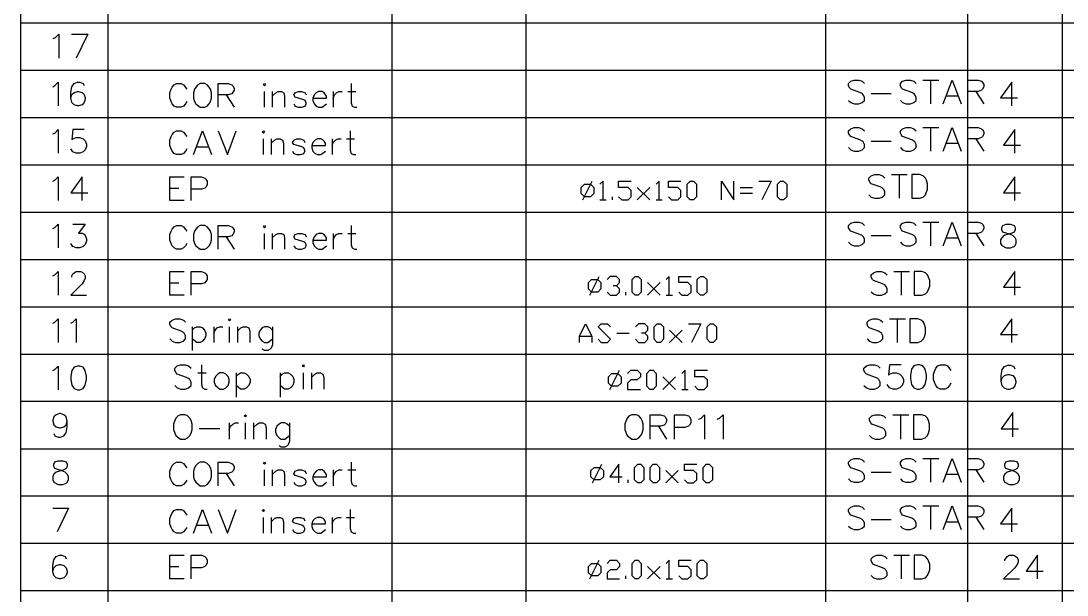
# Model space of a CAD drawing. Header units: inches. Extents: x 0 to 325, y 148 to 354.
# Drawn here: x 250.6 to 294.35, y 173.34 to 197.36 of the extents above; entities that cross this region are included whole.
import ezdxf

# ---------------------------------------------------------------- set-up
doc = ezdxf.new("R2010")
doc.units = ezdxf.units.IN
doc.header["$MEASUREMENT"] = 0

# ---------------------------------------------------------------- blocks, each defined once
blk = doc.blocks.new('AHH1270-500010_3')
at = {"color": 4, "transparency": 33554687}
for points in [[(250.597, 163.621), (250.597, 219.037)], [(254.247, 163.621), (254.247, 219.037)], [(266.123, 163.621), (266.123, 219.037)], [(271.727, 163.621), (271.727, 219.037)], [(284.262, 163.621), (284.262, 219.037)], [(290.2, 163.621), (290.2, 219.037)], [(294.161, 163.621), (294.161, 219.037)], [(302.726, 197.267), (250.606, 197.267)], [(302.726, 195.289), (250.606, 195.289)], [(302.726, 193.306), (250.606, 193.306)], [(302.726, 191.329), (250.606, 191.329)], [(302.726, 189.351), (250.606, 189.351)], [(302.736, 187.368), (250.606, 187.368)], [(302.736, 185.39), (250.616, 185.39)], [(302.736, 183.413), (250.616, 183.413)], [(302.736, 181.435), (250.616, 181.435)], [(302.736, 179.452), (250.616, 179.452)], [(302.736, 177.475), (250.616, 177.475)], [(302.736, 175.497), (250.616, 175.497)], [(302.736, 173.514), (250.616, 173.514)]]:
    blk.add_lwpolyline(points, dxfattribs=at)
at = {"transparency": 33554687}
for points in [[(251.94, 196.627), (252.038, 196.666), (252.186, 196.814), (252.186, 195.801)], [(252.717, 196.814), (253.391, 196.814), (252.904, 195.801)], [(251.925, 194.61), (252.018, 194.654), (252.161, 194.797), (252.161, 193.808)], [(252.678, 194.138), (252.732, 194.28), (252.825, 194.374), (252.958, 194.413), (253.007, 194.413), (253.155, 194.374), (253.248, 194.28), (253.288, 194.138), (253.288, 194.084), (253.248, 193.951), (253.155, 193.857), (253.007, 193.808), (252.958, 193.808), (252.825, 193.857), (252.732, 193.951), (252.678, 194.138), (252.678, 194.374), (252.732, 194.61), (252.825, 194.743), (252.958, 194.797), (253.061, 194.797), (253.194, 194.743), (253.248, 194.654)], [(257.533, 193.985), (257.484, 193.892), (257.391, 193.798), (257.297, 193.749), (257.1, 193.749), (257.007, 193.798), (256.918, 193.892), (256.874, 193.985), (256.825, 194.128), (256.825, 194.359), (256.874, 194.502), (256.918, 194.595), (257.007, 194.689), (257.1, 194.738), (257.297, 194.738), (257.391, 194.689), (257.533, 194.502)], [(258.089, 193.749), (258.286, 193.749), (258.38, 193.798), (258.473, 193.892), (258.522, 193.985), (258.567, 194.128), (258.567, 194.359), (258.522, 194.502), (258.473, 194.595), (258.38, 194.689), (258.286, 194.738), (258.089, 194.738), (258.001, 194.689), (257.907, 194.595), (257.863, 194.502), (257.814, 194.359), (257.814, 194.128), (257.863, 193.985), (257.907, 193.892), (258.089, 193.749)], [(258.852, 193.749), (258.852, 194.738), (259.27, 194.738), (259.418, 194.689), (259.457, 194.644), (259.511, 194.551), (259.511, 194.462), (259.418, 194.315), (259.27, 194.266), (258.852, 194.266)], [(260.785, 194.644), (260.736, 194.689), (260.785, 194.738), (260.83, 194.689), (260.785, 194.644)], [(264.411, 194.738), (264.411, 193.936), (264.456, 193.798), (264.549, 193.749), (264.652, 193.749)], [(285.212, 194.039), (285.305, 193.946), (285.448, 193.897), (285.635, 193.897), (285.778, 193.946), (285.871, 194.039), (285.871, 194.172), (285.817, 194.275), (285.778, 194.32), (285.684, 194.369), (285.305, 194.502), (285.261, 194.556), (285.212, 194.649), (285.212, 194.743), (285.305, 194.836), (285.448, 194.886), (285.635, 194.886), (285.778, 194.836), (285.871, 194.743)], [(287.377, 194.039), (287.47, 193.946), (287.618, 193.897), (287.8, 193.897), (287.947, 193.946), (288.036, 194.039), (288.036, 194.172), (287.987, 194.275), (287.947, 194.32), (287.854, 194.369), (287.47, 194.502), (287.431, 194.556), (287.377, 194.649), (287.377, 194.743), (287.47, 194.836), (287.618, 194.886), (287.8, 194.886), (287.947, 194.836), (288.036, 194.743)], [(288.321, 194.886), (288.98, 194.886)], [(288.651, 193.897), (288.651, 194.886)], [(289.167, 193.897), (289.551, 194.886), (289.92, 193.897)], [(290.205, 193.897), (290.205, 194.886), (290.628, 194.886), (290.771, 194.836), (290.815, 194.792), (290.865, 194.699), (290.865, 194.605), (290.815, 194.502), (290.771, 194.462), (290.628, 194.413), (290.205, 194.413)], [(292.04, 193.808), (292.04, 194.797), (291.568, 194.138), (292.277, 194.138)], [(260.785, 193.749), (260.785, 194.408)], [(261.11, 194.408), (261.11, 193.749)], [(261.11, 194.221), (261.258, 194.359), (261.351, 194.408), (261.494, 194.408), (261.587, 194.359), (261.627, 194.221), (261.627, 193.749)], [(262.005, 193.892), (262.06, 193.798), (262.192, 193.749), (262.335, 193.749), (262.483, 193.798), (262.522, 193.892), (262.522, 193.936), (262.483, 194.029), (262.389, 194.079), (262.06, 194.172), (262.005, 194.266), (262.06, 194.359), (262.192, 194.408), (262.335, 194.408), (262.483, 194.359), (262.522, 194.266)], [(262.807, 194.128), (263.373, 194.128), (263.373, 194.221), (263.285, 194.359), (263.191, 194.408), (263.044, 194.408), (262.95, 194.359), (262.862, 194.266), (262.807, 194.128), (262.807, 194.029), (262.862, 193.892), (262.95, 193.798), (263.044, 193.749), (263.191, 193.749), (263.373, 193.892)], [(263.659, 194.408), (263.659, 193.749)], [(263.659, 194.128), (263.708, 194.266), (263.801, 194.359), (263.895, 194.408), (264.037, 194.408)], [(264.269, 194.408), (264.598, 194.408)], [(286.152, 194.32), (286.998, 194.32)], [(290.535, 194.413), (290.865, 193.897)], [(259.182, 194.266), (259.511, 193.749)], [(289.315, 194.226), (289.777, 194.226)], [(251.925, 192.632), (252.018, 192.672), (252.161, 192.819), (252.161, 191.83)], [(253.248, 192.819), (252.771, 192.819), (252.732, 192.396), (252.771, 192.435), (252.914, 192.49), (253.061, 192.49), (253.194, 192.435), (253.288, 192.342), (253.337, 192.209), (253.337, 192.106), (253.288, 191.973), (253.194, 191.88), (253.061, 191.83), (252.914, 191.83), (252.771, 191.88), (252.678, 192.012)], [(257.533, 192.007), (257.484, 191.914), (257.391, 191.821), (257.297, 191.771), (257.1, 191.771), (257.007, 191.821), (256.918, 191.914), (256.874, 192.007), (256.825, 192.15), (256.825, 192.376), (256.874, 192.524), (256.918, 192.613), (257.007, 192.706), (257.1, 192.76), (257.297, 192.76), (257.391, 192.706), (257.533, 192.524)], [(257.814, 191.771), (258.193, 192.76), (258.567, 191.771)], [(258.852, 192.76), (259.231, 191.771), (259.605, 192.76)], [(260.741, 192.667), (260.687, 192.706), (260.741, 192.76), (260.78, 192.706), (260.741, 192.667)], [(264.367, 192.76), (264.367, 191.953), (264.406, 191.821), (264.5, 191.771), (264.603, 191.771)], [(285.212, 192.062), (285.305, 191.968), (285.448, 191.919), (285.635, 191.919), (285.778, 191.968), (285.871, 192.062), (285.871, 192.194), (285.817, 192.298), (285.778, 192.337), (285.684, 192.391), (285.305, 192.524), (285.261, 192.578), (285.212, 192.672), (285.212, 192.76), (285.305, 192.854), (285.448, 192.908), (285.635, 192.908), (285.778, 192.854), (285.871, 192.76)], [(287.377, 192.062), (287.47, 191.968), (287.618, 191.919), (287.8, 191.919), (287.947, 191.968), (288.036, 192.062), (288.036, 192.194), (287.987, 192.298), (287.947, 192.337), (287.854, 192.391), (287.47, 192.524), (287.431, 192.578), (287.377, 192.672), (287.377, 192.76), (287.47, 192.854), (287.618, 192.908), (287.8, 192.908), (287.947, 192.854), (288.036, 192.76)], [(288.321, 192.908), (288.98, 192.908)], [(288.651, 191.919), (288.651, 192.908)], [(289.167, 191.919), (289.551, 192.908), (289.92, 191.919)], [(290.205, 191.919), (290.205, 192.908), (290.628, 192.908), (290.771, 192.854), (290.815, 192.814), (290.865, 192.721), (290.865, 192.627), (290.815, 192.524), (290.771, 192.485), (290.628, 192.431), (290.205, 192.431)], [(292.168, 191.83), (292.168, 192.819), (291.696, 192.16), (292.405, 192.16)], [(257.957, 192.101), (258.419, 192.101)], [(260.741, 191.771), (260.741, 192.431)], [(261.066, 192.431), (261.066, 191.771)], [(261.066, 192.244), (261.208, 192.376), (261.302, 192.431), (261.445, 192.431), (261.538, 192.376), (261.577, 192.244), (261.577, 191.771)], [(261.961, 191.914), (262.01, 191.821), (262.143, 191.771), (262.291, 191.771), (262.433, 191.821), (262.473, 191.914), (262.473, 191.953), (262.433, 192.047), (262.34, 192.101), (262.01, 192.194), (261.961, 192.283), (262.01, 192.376), (262.143, 192.431), (262.291, 192.431), (262.433, 192.376), (262.473, 192.283)], [(262.763, 192.15), (263.329, 192.15), (263.329, 192.244), (263.275, 192.337), (263.235, 192.376), (263.142, 192.431), (262.999, 192.431), (262.906, 192.376), (262.812, 192.283), (262.763, 192.15), (262.763, 192.047), (262.812, 191.914), (262.906, 191.821), (262.999, 191.771), (263.142, 191.771), (263.329, 191.914)], [(263.609, 192.431), (263.609, 191.771)], [(263.609, 192.15), (263.659, 192.283), (263.752, 192.376), (263.845, 192.431), (263.988, 192.431)], [(264.219, 192.431), (264.554, 192.431)], [(286.152, 192.337), (286.998, 192.337)], [(289.315, 192.249), (289.777, 192.249)], [(290.535, 192.431), (290.865, 191.919)], [(251.925, 190.655), (252.018, 190.694), (252.161, 190.837), (252.161, 189.848)], [(253.155, 189.848), (253.155, 190.837), (252.678, 190.177), (253.391, 190.177)], [(257.43, 189.848), (256.825, 189.848), (256.825, 190.837), (257.43, 190.837)], [(257.72, 189.848), (257.72, 190.837), (258.143, 190.837), (258.286, 190.787), (258.326, 190.748), (258.38, 190.655), (258.38, 190.507), (258.326, 190.413), (258.286, 190.364), (258.143, 190.325), (257.72, 190.325)], [(286.063, 190.089), (286.156, 189.995), (286.304, 189.941), (286.486, 189.941), (286.634, 189.995), (286.727, 190.089), (286.727, 190.222), (286.673, 190.325), (286.634, 190.364), (286.54, 190.418), (286.156, 190.551), (286.117, 190.6), (286.063, 190.694), (286.063, 190.787), (286.156, 190.881), (286.304, 190.935), (286.486, 190.935), (286.634, 190.881), (286.727, 190.787)], [(287.008, 190.935), (287.667, 190.935)], [(287.337, 189.941), (287.337, 190.935)], [(287.854, 189.941), (288.183, 189.941), (288.331, 189.995), (288.424, 190.089), (288.518, 190.325), (288.518, 190.551), (288.464, 190.694), (288.424, 190.787), (288.331, 190.881), (288.183, 190.935), (287.854, 190.935), (287.854, 189.941)], [(292.168, 189.848), (292.168, 190.837), (291.696, 190.177), (292.405, 190.177)], [(256.825, 190.364), (257.204, 190.364)], [(274.162, 190.005), (274.034, 190.138), (274.034, 190.399), (274.162, 190.527), (274.423, 190.527), (274.551, 190.399), (274.551, 190.138), (274.423, 190.005), (274.162, 190.005)], [(274.098, 189.877), (274.487, 190.655)], [(274.944, 189.877), (274.944, 190.655), (274.812, 190.527)], [(275.594, 190.005), (275.727, 189.877), (275.987, 189.877), (276.115, 190.005), (276.115, 190.266), (275.987, 190.399), (275.594, 190.399), (275.594, 190.655), (276.115, 190.655)], [(276.376, 189.877), (276.898, 190.399)], [(276.376, 190.399), (276.898, 189.877)], [(277.286, 189.877), (277.286, 190.655), (277.158, 190.527)], [(277.68, 190.005), (277.808, 189.877), (278.068, 189.877), (278.201, 190.005), (278.201, 190.266), (278.068, 190.399), (277.68, 190.399), (277.68, 190.655), (278.201, 190.655)], [(278.59, 189.877), (278.462, 190.005), (278.462, 190.527), (278.59, 190.655), (278.723, 190.655), (278.851, 190.527), (278.851, 190.005), (278.723, 189.877), (278.59, 189.877)], [(279.894, 189.877), (279.894, 190.655), (280.415, 189.877), (280.415, 190.655)], [(280.676, 190.399), (281.197, 190.399)], [(281.453, 190.655), (281.975, 190.655), (281.586, 189.877)], [(282.368, 189.877), (282.235, 190.005), (282.235, 190.527), (282.368, 190.655), (282.496, 190.655), (282.629, 190.527), (282.629, 190.005), (282.496, 189.877), (282.368, 189.877)], [(275.333, 189.877), (275.333, 190.005)], [(281.197, 190.138), (280.676, 190.138)], [(274.812, 189.877), (275.072, 189.877)], [(277.158, 189.877), (277.419, 189.877)], [(251.925, 188.672), (252.018, 188.716), (252.161, 188.859), (252.161, 187.87)], [(252.771, 188.859), (253.288, 188.859), (253.007, 188.48), (253.155, 188.48), (253.248, 188.436), (253.288, 188.387), (253.337, 188.249), (253.337, 188.15), (253.288, 188.013), (253.194, 187.919), (253.061, 187.87), (252.914, 187.87), (252.771, 187.919), (252.678, 188.057)], [(257.533, 188.047), (257.484, 187.954), (257.391, 187.865), (257.297, 187.811), (257.1, 187.811), (257.007, 187.865), (256.918, 187.954), (256.874, 188.047), (256.825, 188.195), (256.825, 188.421), (256.874, 188.564), (256.918, 188.657), (257.007, 188.751), (257.1, 188.8), (257.297, 188.8), (257.391, 188.751), (257.533, 188.564)], [(258.089, 187.811), (258.286, 187.811), (258.38, 187.865), (258.473, 187.954), (258.522, 188.047), (258.567, 188.195), (258.567, 188.421), (258.522, 188.564), (258.473, 188.657), (258.38, 188.751), (258.286, 188.8), (258.089, 188.8), (258.001, 188.751), (257.907, 188.657), (257.863, 188.564), (257.814, 188.421), (257.814, 188.195), (257.863, 188.047), (257.907, 187.954), (258.089, 187.811)], [(258.852, 187.811), (258.852, 188.8), (259.27, 188.8), (259.418, 188.751), (259.457, 188.706), (259.511, 188.618), (259.511, 188.524), (259.457, 188.421), (259.418, 188.377), (259.27, 188.327), (258.852, 188.327)], [(260.785, 188.706), (260.736, 188.751), (260.785, 188.8), (260.83, 188.751), (260.785, 188.706)], [(264.411, 188.8), (264.411, 187.998), (264.456, 187.865), (264.549, 187.811), (264.652, 187.811)], [(285.212, 188.101), (285.305, 188.008), (285.448, 187.959), (285.635, 187.959), (285.778, 188.008), (285.871, 188.101), (285.871, 188.239), (285.817, 188.342), (285.778, 188.382), (285.684, 188.431), (285.305, 188.569), (285.261, 188.618), (285.212, 188.711), (285.212, 188.805), (285.305, 188.898), (285.448, 188.947), (285.635, 188.947), (285.778, 188.898), (285.871, 188.805)], [(287.377, 188.101), (287.47, 188.008), (287.618, 187.959), (287.8, 187.959), (287.947, 188.008), (288.036, 188.101), (288.036, 188.239), (287.987, 188.342), (287.947, 188.382), (287.854, 188.431), (287.47, 188.569), (287.431, 188.618), (287.377, 188.711), (287.377, 188.805), (287.47, 188.898), (287.618, 188.947), (287.8, 188.947), (287.947, 188.898), (288.036, 188.805)], [(288.321, 188.947), (288.98, 188.947)], [(288.651, 187.959), (288.651, 188.947)], [(289.167, 187.959), (289.551, 188.947), (289.92, 187.959)], [(290.205, 187.959), (290.205, 188.947), (290.628, 188.947), (290.771, 188.898), (290.815, 188.854), (290.865, 188.76), (290.865, 188.672), (290.815, 188.569), (290.771, 188.524), (290.628, 188.475), (290.205, 188.475)], [(291.804, 187.87), (291.991, 187.87), (292.134, 187.919), (292.173, 187.963), (292.227, 188.057), (292.227, 188.2), (292.173, 188.293), (292.085, 188.387), (291.947, 188.436), (291.662, 188.529), (291.617, 188.623), (291.617, 188.716), (291.662, 188.81), (291.804, 188.859), (291.991, 188.859), (292.134, 188.81), (292.173, 188.716), (292.173, 188.623), (292.134, 188.529), (292.04, 188.48), (291.711, 188.387), (291.617, 188.293), (291.568, 188.2), (291.568, 188.057), (291.617, 187.963), (291.804, 187.87)], [(259.182, 188.327), (259.511, 187.811)], [(260.785, 187.811), (260.785, 188.47)], [(261.11, 188.47), (261.11, 187.811)], [(261.11, 188.283), (261.258, 188.421), (261.351, 188.47), (261.494, 188.47), (261.587, 188.421), (261.627, 188.283), (261.627, 187.811)], [(262.005, 187.954), (262.06, 187.865), (262.192, 187.811), (262.335, 187.811), (262.483, 187.865), (262.522, 187.954), (262.522, 187.998), (262.483, 188.091), (262.389, 188.141), (262.06, 188.234), (262.005, 188.327), (262.06, 188.421), (262.192, 188.47), (262.335, 188.47), (262.483, 188.421), (262.522, 188.327)], [(262.807, 188.195), (263.373, 188.195), (263.373, 188.283), (263.285, 188.421), (263.191, 188.47), (263.044, 188.47), (262.95, 188.421), (262.862, 188.327), (262.807, 188.195), (262.807, 188.091), (262.862, 187.954), (262.95, 187.865), (263.044, 187.811), (263.191, 187.811), (263.373, 187.954)], [(263.659, 188.47), (263.659, 187.811)], [(263.659, 188.195), (263.708, 188.327), (263.801, 188.421), (263.895, 188.47), (264.037, 188.47)], [(264.269, 188.47), (264.598, 188.47)], [(286.152, 188.382), (286.998, 188.382)], [(289.315, 188.288), (289.777, 188.288)], [(290.535, 188.475), (290.865, 187.959)], [(251.925, 186.694), (252.018, 186.734), (252.161, 186.881), (252.161, 185.892)], [(252.732, 186.645), (252.732, 186.694), (252.771, 186.788), (252.825, 186.827), (252.914, 186.881), (253.101, 186.881), (253.194, 186.827), (253.248, 186.788), (253.288, 186.694), (253.288, 186.601), (253.248, 186.497), (253.155, 186.365), (252.678, 185.892), (253.337, 185.892)], [(257.43, 185.892), (256.825, 185.892), (256.825, 186.881), (257.43, 186.881)], [(257.72, 185.892), (257.72, 186.881), (258.143, 186.881), (258.286, 186.827), (258.326, 186.788), (258.38, 186.694), (258.38, 186.551), (258.326, 186.458), (258.286, 186.404), (258.143, 186.365), (257.72, 186.365)], [(286.161, 186.035), (286.255, 185.941), (286.398, 185.892), (286.584, 185.892), (286.727, 185.941), (286.821, 186.035), (286.821, 186.168), (286.767, 186.271), (286.727, 186.315), (286.634, 186.365), (286.255, 186.497), (286.211, 186.551), (286.161, 186.645), (286.161, 186.734), (286.255, 186.827), (286.398, 186.881), (286.584, 186.881), (286.727, 186.827), (286.821, 186.734)], [(287.101, 186.881), (287.76, 186.881)], [(287.431, 185.892), (287.431, 186.881)], [(287.952, 185.892), (288.282, 185.892), (288.424, 185.941), (288.518, 186.035), (288.611, 186.271), (288.611, 186.497), (288.557, 186.645), (288.518, 186.734), (288.424, 186.827), (288.282, 186.881), (287.952, 186.881), (287.952, 185.892)], [(292.168, 185.892), (292.168, 186.881), (291.696, 186.222), (292.405, 186.222)], [(256.825, 186.404), (257.204, 186.404)], [(274.457, 186.02), (274.329, 186.153), (274.329, 186.414), (274.457, 186.542), (274.718, 186.542), (274.851, 186.414), (274.851, 186.153), (274.718, 186.02), (274.457, 186.02)], [(274.393, 185.892), (274.787, 186.67)], [(275.5, 186.281), (275.633, 186.414), (275.633, 186.542), (275.5, 186.67), (275.24, 186.67), (275.112, 186.542)], [(276.283, 185.892), (276.155, 186.02), (276.155, 186.542), (276.283, 186.67), (276.41, 186.67), (276.543, 186.542), (276.543, 186.02), (276.41, 185.892), (276.283, 185.892)], [(276.804, 185.892), (277.326, 186.414)], [(276.804, 186.414), (277.326, 185.892)], [(277.714, 185.892), (277.714, 186.67), (277.586, 186.542)], [(278.108, 186.02), (278.236, 185.892), (278.496, 185.892), (278.629, 186.02), (278.629, 186.281), (278.496, 186.414), (278.108, 186.414), (278.108, 186.67), (278.629, 186.67)], [(279.018, 185.892), (278.885, 186.02), (278.885, 186.542), (279.018, 186.67), (279.146, 186.67), (279.279, 186.542), (279.279, 186.02), (279.146, 185.892), (279.018, 185.892)], [(275.112, 186.02), (275.24, 185.892), (275.5, 185.892), (275.633, 186.02), (275.633, 186.153), (275.5, 186.281), (275.372, 186.281)], [(275.894, 185.892), (275.894, 186.02)], [(277.586, 185.892), (277.847, 185.892)], [(251.925, 184.716), (252.018, 184.756), (252.161, 184.903), (252.161, 183.91)], [(252.678, 184.716), (252.771, 184.756), (252.914, 184.903), (252.914, 183.91)], [(256.825, 184.057), (256.918, 183.964), (257.061, 183.91), (257.248, 183.91), (257.391, 183.964), (257.484, 184.057), (257.484, 184.19), (257.43, 184.293), (257.391, 184.333), (257.297, 184.387), (256.918, 184.52), (256.874, 184.569), (256.825, 184.662), (256.825, 184.756), (256.918, 184.849), (257.061, 184.903), (257.248, 184.903), (257.391, 184.849), (257.484, 184.756)], [(259.324, 184.81), (259.275, 184.849), (259.324, 184.903), (259.368, 184.849), (259.324, 184.81)], [(273.956, 183.91), (273.956, 184.17), (274.216, 184.692), (274.472, 184.17), (274.472, 183.91)], [(274.733, 184.042), (274.866, 183.91), (275.126, 183.91), (275.254, 184.042), (274.733, 184.564), (274.866, 184.692), (275.126, 184.692), (275.254, 184.564)], [(276.686, 184.303), (276.819, 184.431), (276.819, 184.564), (276.686, 184.692), (276.43, 184.692), (276.297, 184.564)], [(277.207, 183.91), (277.08, 184.042), (277.08, 184.564), (277.207, 184.692), (277.34, 184.692), (277.468, 184.564), (277.468, 184.042), (277.34, 183.91), (277.207, 183.91)], [(278.511, 184.692), (279.033, 184.692), (278.644, 183.91)], [(279.421, 183.91), (279.293, 184.042), (279.293, 184.564), (279.421, 184.692), (279.554, 184.692), (279.682, 184.564), (279.682, 184.042), (279.554, 183.91), (279.421, 183.91)], [(285.984, 184.057), (286.078, 183.964), (286.22, 183.91), (286.407, 183.91), (286.55, 183.964), (286.644, 184.057), (286.644, 184.19), (286.594, 184.293), (286.55, 184.333), (286.457, 184.387), (286.078, 184.52), (286.033, 184.569), (285.984, 184.662), (285.984, 184.756), (286.078, 184.849), (286.22, 184.903), (286.407, 184.903), (286.55, 184.849), (286.644, 184.756)], [(286.929, 184.903), (287.588, 184.903)], [(287.258, 183.91), (287.258, 184.903)], [(287.775, 183.91), (288.105, 183.91), (288.247, 183.964), (288.341, 184.057), (288.385, 184.151), (288.434, 184.293), (288.434, 184.52), (288.385, 184.662), (288.341, 184.756), (288.247, 184.849), (288.105, 184.903), (287.775, 184.903), (287.775, 183.91)], [(292.04, 183.91), (292.04, 184.903), (291.568, 184.239), (292.277, 184.239)], [(257.765, 184.569), (257.765, 183.58)], [(257.765, 184.426), (257.858, 184.52), (257.952, 184.569), (258.094, 184.569), (258.188, 184.52), (258.281, 184.426), (258.33, 184.293), (258.33, 184.19), (258.281, 184.057), (258.188, 183.964), (258.094, 183.91), (257.952, 183.91), (257.765, 184.057)], [(258.66, 184.569), (258.66, 183.91)], [(258.66, 184.293), (258.714, 184.426), (258.808, 184.52), (258.896, 184.569), (259.044, 184.569)], [(259.324, 183.91), (259.324, 184.569)], [(259.649, 184.569), (259.649, 183.91)], [(259.649, 184.387), (259.797, 184.52), (259.89, 184.569), (260.033, 184.569), (260.126, 184.52), (260.165, 184.387), (260.165, 183.91)], [(261.115, 184.426), (261.022, 184.52), (260.928, 184.569), (260.785, 184.569), (260.692, 184.52), (260.598, 184.426), (260.544, 184.293), (260.544, 184.19), (260.598, 184.057), (260.692, 183.964), (260.785, 183.91), (260.928, 183.91), (261.115, 184.057)], [(261.115, 184.569), (261.115, 183.816), (261.061, 183.673), (261.022, 183.634), (260.928, 183.58), (260.785, 183.58), (260.692, 183.634)], [(275.515, 184.303), (276.037, 184.303)], [(276.297, 184.042), (276.43, 183.91), (276.686, 183.91), (276.819, 184.042), (276.819, 184.17), (276.686, 184.303), (276.558, 184.303)], [(277.729, 183.91), (278.25, 184.431)], [(277.729, 184.431), (278.25, 183.91)], [(273.956, 184.17), (274.472, 184.17)], [(251.925, 182.734), (252.018, 182.778), (252.161, 182.921), (252.161, 181.932)], [(252.958, 181.932), (253.061, 181.932), (253.194, 181.986), (253.288, 182.119), (253.337, 182.355), (253.337, 182.498), (253.288, 182.734), (253.194, 182.872), (253.061, 182.921), (252.958, 182.921), (252.825, 182.872), (252.732, 182.734), (252.678, 182.498), (252.678, 182.355), (252.732, 182.119), (252.825, 181.986), (252.958, 181.932)], [(257.032, 182.114), (257.125, 182.015), (257.278, 181.961), (257.465, 181.961), (257.612, 182.015), (257.711, 182.114), (257.711, 182.252), (257.656, 182.355), (257.612, 182.399), (257.519, 182.448), (257.125, 182.586), (257.086, 182.64), (257.032, 182.739), (257.032, 182.832), (257.125, 182.926), (257.278, 182.98), (257.465, 182.98), (257.612, 182.926), (257.711, 182.832)], [(258.148, 182.98), (258.148, 182.153), (258.193, 182.015), (258.286, 181.961), (258.389, 181.961)], [(262.409, 182.886), (262.355, 182.926), (262.409, 182.98), (262.448, 182.926), (262.409, 182.886)], [(285.856, 182.114), (285.955, 182.015), (286.102, 181.961), (286.289, 181.961), (286.442, 182.015), (286.535, 182.114), (286.535, 182.252), (286.481, 182.355), (286.442, 182.399), (286.343, 182.448), (285.955, 182.586), (285.91, 182.64), (285.856, 182.739), (285.856, 182.832), (285.955, 182.926), (286.102, 182.98), (286.289, 182.98), (286.442, 182.926), (286.535, 182.832)], [(287.406, 182.98), (286.919, 182.98), (286.88, 182.547), (286.919, 182.586), (287.067, 182.64), (287.219, 182.64), (287.357, 182.586), (287.45, 182.493), (287.504, 182.355), (287.504, 182.252), (287.45, 182.114), (287.357, 182.015), (287.219, 181.961), (287.067, 181.961), (286.919, 182.015), (286.826, 182.153)], [(288.08, 181.961), (288.183, 181.961), (288.321, 182.015), (288.42, 182.153), (288.469, 182.399), (288.469, 182.547), (288.42, 182.788), (288.321, 182.926), (288.183, 182.98), (288.08, 182.98), (287.942, 182.926), (287.844, 182.788), (287.795, 182.547), (287.795, 182.399), (287.844, 182.153), (287.942, 182.015), (288.08, 181.961)], [(289.492, 182.207), (289.438, 182.114), (289.344, 182.015), (289.246, 181.961), (289.044, 181.961), (288.951, 182.015), (288.857, 182.114), (288.813, 182.207), (288.759, 182.355), (288.759, 182.586), (288.813, 182.739), (288.857, 182.832), (288.951, 182.926), (289.044, 182.98), (289.246, 182.98), (289.344, 182.926), (289.492, 182.739)], [(291.588, 182.286), (291.642, 182.434), (291.735, 182.527), (291.873, 182.571), (291.927, 182.571), (292.075, 182.527), (292.168, 182.434), (292.213, 182.286), (292.213, 182.232), (292.168, 182.094), (292.075, 182.001), (291.927, 181.947), (291.873, 181.947), (291.735, 182.001), (291.642, 182.094), (291.588, 182.286), (291.588, 182.527), (291.642, 182.773), (291.735, 182.911), (291.873, 182.96), (291.981, 182.96), (292.119, 182.911), (292.168, 182.812)], [(258.001, 182.64), (258.34, 182.64)], [(258.921, 181.961), (259.068, 181.961), (259.162, 182.015), (259.26, 182.114), (259.3, 182.252), (259.3, 182.355), (259.26, 182.493), (259.162, 182.586), (259.068, 182.64), (258.921, 182.64), (258.827, 182.586), (258.729, 182.493), (258.675, 182.355), (258.675, 182.252), (258.729, 182.114), (258.921, 181.961)], [(259.595, 182.64), (259.595, 181.627)], [(259.595, 182.493), (259.693, 182.586), (259.787, 182.64), (259.934, 182.64), (260.033, 182.586), (260.126, 182.493), (260.18, 182.355), (260.18, 182.252), (260.126, 182.114), (260.033, 182.015), (259.934, 181.961), (259.787, 181.961), (259.595, 182.114)], [(261.435, 182.64), (261.435, 181.627)], [(261.435, 182.493), (261.528, 182.586), (261.627, 182.64), (261.774, 182.64), (261.868, 182.586), (261.966, 182.493), (262.015, 182.355), (262.015, 182.252), (261.966, 182.114), (261.868, 182.015), (261.774, 181.961), (261.627, 181.961), (261.435, 182.114)], [(262.409, 181.961), (262.409, 182.64)], [(262.743, 182.64), (262.743, 181.961)], [(262.743, 182.448), (262.891, 182.586), (262.984, 182.64), (263.132, 182.64), (263.226, 182.586), (263.27, 182.448), (263.27, 181.961)], [(275.299, 182.079), (275.166, 182.212), (275.166, 182.478), (275.299, 182.616), (275.564, 182.616), (275.697, 182.478), (275.697, 182.212), (275.564, 182.079), (275.299, 182.079)], [(275.23, 181.947), (275.633, 182.749)], [(275.968, 182.616), (276.101, 182.749), (276.366, 182.749), (276.504, 182.616), (276.504, 182.478), (276.366, 182.345), (276.101, 182.345), (275.968, 182.212), (275.968, 181.947), (276.504, 181.947)], [(276.902, 181.947), (276.77, 182.079), (276.77, 182.616), (276.902, 182.749), (277.035, 182.749), (277.168, 182.616), (277.168, 182.079), (277.035, 181.947), (276.902, 181.947)], [(277.439, 181.947), (277.97, 182.478)], [(277.439, 182.478), (277.97, 181.947)], [(278.373, 181.947), (278.373, 182.749), (278.241, 182.616)], [(278.777, 182.079), (278.91, 181.947), (279.175, 181.947), (279.308, 182.079), (279.308, 182.345), (279.175, 182.478), (278.777, 182.478), (278.777, 182.749), (279.308, 182.749)], [(278.241, 181.947), (278.506, 181.947)], [(251.974, 180.097), (252.018, 180.003), (252.161, 179.954), (252.255, 179.954), (252.397, 180.003), (252.491, 180.136), (252.535, 180.377), (252.535, 180.613), (252.491, 180.8), (252.397, 180.889), (252.255, 180.943), (252.205, 180.943), (252.068, 180.889), (251.974, 180.8), (251.925, 180.663), (251.925, 180.613), (251.974, 180.471), (252.068, 180.377), (252.205, 180.333), (252.255, 180.333), (252.397, 180.377), (252.491, 180.471), (252.535, 180.613)], [(257.273, 179.87), (257.469, 179.87), (257.568, 179.925), (257.661, 180.023), (257.715, 180.116), (257.755, 180.264), (257.755, 180.495), (257.715, 180.648), (257.661, 180.741), (257.568, 180.835), (257.469, 180.889), (257.273, 180.889), (257.174, 180.835), (257.081, 180.741), (257.037, 180.648), (256.982, 180.495), (256.982, 180.264), (257.037, 180.116), (257.081, 180.023), (257.273, 179.87)], [(259.988, 180.795), (259.934, 180.835), (259.988, 180.889), (260.033, 180.835), (259.988, 180.795)], [(276.14, 179.87), (276.337, 179.87), (276.435, 179.925), (276.529, 180.023), (276.583, 180.116), (276.627, 180.264), (276.627, 180.495), (276.583, 180.648), (276.529, 180.741), (276.435, 180.835), (276.337, 180.889), (276.14, 180.889), (276.041, 180.835), (275.948, 180.741), (275.904, 180.648), (275.855, 180.495), (275.855, 180.264), (275.904, 180.116), (275.948, 180.023), (276.14, 179.87)], [(276.917, 179.87), (276.917, 180.889), (277.35, 180.889), (277.498, 180.835), (277.542, 180.795), (277.596, 180.697), (277.596, 180.604), (277.542, 180.495), (277.498, 180.456), (277.35, 180.402), (276.917, 180.402)], [(277.931, 179.87), (277.931, 180.889), (278.369, 180.889), (278.516, 180.835), (278.555, 180.795), (278.61, 180.697), (278.61, 180.549), (278.555, 180.456), (278.516, 180.402), (278.369, 180.358), (277.931, 180.358)], [(278.949, 180.697), (279.043, 180.741), (279.19, 180.889), (279.19, 179.87)], [(279.721, 180.697), (279.82, 180.741), (279.967, 180.889), (279.967, 179.87)], [(286.088, 180.023), (286.181, 179.925), (286.329, 179.87), (286.521, 179.87), (286.668, 179.925), (286.767, 180.023), (286.767, 180.161), (286.712, 180.264), (286.668, 180.308), (286.575, 180.358), (286.181, 180.495), (286.142, 180.549), (286.088, 180.648), (286.088, 180.741), (286.181, 180.835), (286.329, 180.889), (286.521, 180.889), (286.668, 180.835), (286.767, 180.741)], [(287.057, 180.889), (287.731, 180.889)], [(287.391, 179.87), (287.391, 180.889)], [(287.928, 179.87), (288.262, 179.87), (288.415, 179.925), (288.508, 180.023), (288.552, 180.116), (288.602, 180.264), (288.602, 180.495), (288.552, 180.648), (288.508, 180.741), (288.415, 180.835), (288.262, 180.889), (287.928, 180.889), (287.928, 179.87)], [(292.075, 179.964), (292.075, 180.982), (291.588, 180.303), (292.316, 180.303)], [(258.05, 180.308), (258.916, 180.308)], [(259.305, 180.549), (259.305, 179.87)], [(259.305, 180.264), (259.359, 180.402), (259.457, 180.495), (259.551, 180.549), (259.698, 180.549)], [(259.988, 179.87), (259.988, 180.549)], [(260.323, 180.549), (260.323, 179.87)], [(260.323, 180.358), (260.471, 180.495), (260.564, 180.549), (260.717, 180.549), (260.81, 180.495), (260.854, 180.358), (260.854, 179.87)], [(261.823, 180.402), (261.73, 180.495), (261.632, 180.549), (261.484, 180.549), (261.391, 180.495), (261.297, 180.402), (261.243, 180.264), (261.243, 180.161), (261.297, 180.023), (261.391, 179.925), (261.484, 179.87), (261.632, 179.87), (261.823, 180.023)], [(261.823, 180.549), (261.823, 179.777), (261.769, 179.629), (261.73, 179.585), (261.632, 179.536), (261.484, 179.536), (261.391, 179.585)], [(277.257, 180.402), (277.596, 179.87)], [(252.161, 177.971), (252.348, 177.971), (252.491, 178.026), (252.535, 178.065), (252.584, 178.158), (252.584, 178.306), (252.535, 178.395), (252.442, 178.488), (252.309, 178.542), (252.018, 178.636), (251.974, 178.724), (251.974, 178.818), (252.018, 178.911), (252.161, 178.965), (252.348, 178.965), (252.491, 178.911), (252.535, 178.818), (252.535, 178.724), (252.491, 178.636), (252.397, 178.582), (252.068, 178.488), (251.974, 178.395), (251.925, 178.306), (251.925, 178.158), (251.974, 178.065), (252.161, 177.971)], [(285.212, 178.208), (285.305, 178.114), (285.448, 178.065), (285.635, 178.065), (285.778, 178.114), (285.871, 178.208), (285.871, 178.34), (285.817, 178.444), (285.778, 178.483), (285.684, 178.537), (285.305, 178.67), (285.261, 178.724), (285.212, 178.813), (285.212, 178.906), (285.305, 179), (285.448, 179.054), (285.635, 179.054), (285.778, 179), (285.871, 178.906)], [(287.377, 178.208), (287.47, 178.114), (287.618, 178.065), (287.8, 178.065), (287.947, 178.114), (288.036, 178.208), (288.036, 178.34), (287.987, 178.444), (287.947, 178.483), (287.854, 178.537), (287.47, 178.67), (287.431, 178.724), (287.377, 178.813), (287.377, 178.906), (287.47, 179), (287.618, 179.054), (287.8, 179.054), (287.947, 179), (288.036, 178.906)], [(288.321, 179.054), (288.98, 179.054)], [(288.651, 178.065), (288.651, 179.054)], [(289.167, 178.065), (289.551, 179.054), (289.92, 178.065)], [(290.205, 178.065), (290.205, 179.054), (290.628, 179.054), (290.771, 179), (290.815, 178.96), (290.865, 178.867), (290.865, 178.773), (290.815, 178.67), (290.771, 178.631), (290.628, 178.577), (290.205, 178.577)], [(291.932, 177.971), (292.119, 177.971), (292.262, 178.026), (292.301, 178.065), (292.355, 178.158), (292.355, 178.306), (292.301, 178.395), (292.213, 178.488), (292.075, 178.542), (291.79, 178.636), (291.745, 178.724), (291.745, 178.818), (291.79, 178.911), (291.932, 178.965), (292.119, 178.965), (292.262, 178.911), (292.301, 178.818), (292.301, 178.724), (292.262, 178.636), (292.168, 178.582), (291.839, 178.488), (291.745, 178.395), (291.696, 178.306), (291.696, 178.158), (291.745, 178.065), (291.932, 177.971)], [(257.533, 178.153), (257.484, 178.06), (257.391, 177.967), (257.297, 177.917), (257.1, 177.917), (257.007, 177.967), (256.918, 178.06), (256.874, 178.153), (256.825, 178.296), (256.825, 178.522), (256.874, 178.67), (256.918, 178.759), (257.007, 178.852), (257.1, 178.906), (257.297, 178.906), (257.391, 178.852), (257.533, 178.67)], [(258.089, 177.917), (258.286, 177.917), (258.38, 177.967), (258.473, 178.06), (258.522, 178.153), (258.567, 178.296), (258.567, 178.522), (258.522, 178.67), (258.473, 178.759), (258.38, 178.852), (258.286, 178.906), (258.089, 178.906), (258.001, 178.852), (257.907, 178.759), (257.863, 178.67), (257.814, 178.522), (257.814, 178.296), (257.863, 178.153), (257.907, 178.06), (258.089, 177.917)], [(258.852, 177.917), (258.852, 178.906), (259.27, 178.906), (259.418, 178.852), (259.457, 178.813), (259.511, 178.719), (259.511, 178.626), (259.457, 178.522), (259.418, 178.483), (259.27, 178.429), (258.852, 178.429)], [(260.785, 178.813), (260.736, 178.852), (260.785, 178.906), (260.83, 178.852), (260.785, 178.813)], [(260.785, 177.917), (260.785, 178.577)], [(261.11, 178.577), (261.11, 177.917)], [(261.11, 178.39), (261.258, 178.522), (261.351, 178.577), (261.494, 178.577), (261.587, 178.522), (261.627, 178.39), (261.627, 177.917)], [(262.005, 178.06), (262.06, 177.967), (262.192, 177.917), (262.335, 177.917), (262.483, 177.967), (262.522, 178.06), (262.522, 178.099), (262.483, 178.193), (262.389, 178.247), (262.06, 178.34), (262.005, 178.429), (262.06, 178.522), (262.192, 178.577), (262.335, 178.577), (262.483, 178.522), (262.522, 178.429)], [(262.807, 178.296), (263.373, 178.296), (263.373, 178.39), (263.285, 178.522), (263.191, 178.577), (263.044, 178.577), (262.95, 178.522), (262.862, 178.429), (262.807, 178.296), (262.807, 178.193), (262.862, 178.06), (262.95, 177.967), (263.044, 177.917), (263.191, 177.917), (263.373, 178.06)], [(263.659, 178.577), (263.659, 177.917)], [(263.659, 178.296), (263.708, 178.429), (263.801, 178.522), (263.895, 178.577), (264.037, 178.577)], [(264.269, 178.577), (264.598, 178.577)], [(264.411, 178.906), (264.411, 178.099), (264.456, 177.967), (264.549, 177.917), (264.652, 177.917)], [(274.566, 178.163), (274.438, 178.296), (274.438, 178.557), (274.566, 178.685), (274.826, 178.685), (274.959, 178.557), (274.959, 178.296), (274.826, 178.163), (274.566, 178.163)], [(274.502, 178.035), (274.89, 178.818)], [(275.609, 178.035), (275.609, 178.818), (275.22, 178.296), (275.736, 178.296)], [(276.391, 178.035), (276.258, 178.163), (276.258, 178.685), (276.391, 178.818), (276.519, 178.818), (276.652, 178.685), (276.652, 178.163), (276.519, 178.035), (276.391, 178.035)], [(277.04, 178.035), (276.912, 178.163), (276.912, 178.685), (277.04, 178.818), (277.173, 178.818), (277.301, 178.685), (277.301, 178.163), (277.173, 178.035), (277.04, 178.035)], [(277.562, 178.035), (278.083, 178.557)], [(277.562, 178.557), (278.083, 178.035)], [(278.344, 178.163), (278.472, 178.035), (278.733, 178.035), (278.865, 178.163), (278.865, 178.424), (278.733, 178.557), (278.344, 178.557), (278.344, 178.818), (278.865, 178.818)], [(279.254, 178.035), (279.126, 178.163), (279.126, 178.685), (279.254, 178.818), (279.387, 178.818), (279.515, 178.685), (279.515, 178.163), (279.387, 178.035), (279.254, 178.035)], [(290.535, 178.577), (290.865, 178.065)], [(259.182, 178.429), (259.511, 177.917)], [(275.997, 178.035), (275.997, 178.163)], [(286.152, 178.483), (286.998, 178.483)], [(289.315, 178.395), (289.777, 178.395)], [(251.925, 176.983), (252.584, 176.983), (252.112, 175.994)], [(257.533, 176.176), (257.484, 176.082), (257.391, 175.989), (257.297, 175.935), (257.1, 175.935), (257.007, 175.989), (256.918, 176.082), (256.874, 176.176), (256.825, 176.318), (256.825, 176.545), (256.874, 176.687), (256.918, 176.781), (257.007, 176.874), (257.1, 176.924), (257.297, 176.924), (257.391, 176.874), (257.533, 176.687)], [(257.814, 175.935), (258.193, 176.924), (258.567, 175.935)], [(258.852, 176.924), (259.231, 175.935), (259.605, 176.924)], [(260.741, 176.835), (260.687, 176.874), (260.741, 176.924), (260.78, 176.874), (260.741, 176.835)], [(264.367, 176.924), (264.367, 176.122), (264.406, 175.989), (264.5, 175.935), (264.603, 175.935)], [(285.212, 176.23), (285.305, 176.136), (285.448, 176.082), (285.635, 176.082), (285.778, 176.136), (285.871, 176.23), (285.871, 176.363), (285.817, 176.466), (285.778, 176.505), (285.684, 176.559), (285.305, 176.692), (285.261, 176.742), (285.212, 176.835), (285.212, 176.928), (285.305, 177.022), (285.448, 177.071), (285.635, 177.071), (285.778, 177.022), (285.871, 176.928)], [(287.377, 176.23), (287.47, 176.136), (287.618, 176.082), (287.8, 176.082), (287.947, 176.136), (288.036, 176.23), (288.036, 176.363), (287.987, 176.466), (287.947, 176.505), (287.854, 176.559), (287.47, 176.692), (287.431, 176.742), (287.377, 176.835), (287.377, 176.928), (287.47, 177.022), (287.618, 177.071), (287.8, 177.071), (287.947, 177.022), (288.036, 176.928)], [(288.321, 177.071), (288.98, 177.071)], [(288.651, 176.082), (288.651, 177.071)], [(289.167, 176.082), (289.551, 177.071), (289.92, 176.082)], [(290.205, 176.082), (290.205, 177.071), (290.628, 177.071), (290.771, 177.022), (290.815, 176.983), (290.865, 176.889), (290.865, 176.796), (290.815, 176.692), (290.771, 176.648), (290.628, 176.599), (290.205, 176.599)], [(292.04, 175.994), (292.04, 176.983), (291.568, 176.323), (292.277, 176.323)], [(260.741, 175.935), (260.741, 176.594)], [(261.066, 176.594), (261.066, 175.935)], [(261.066, 176.412), (261.208, 176.545), (261.302, 176.594), (261.445, 176.594), (261.538, 176.545), (261.577, 176.412), (261.577, 175.935)], [(261.961, 176.082), (262.01, 175.989), (262.143, 175.935), (262.291, 175.935), (262.433, 175.989), (262.473, 176.082), (262.473, 176.122), (262.433, 176.215), (262.34, 176.264), (262.01, 176.358), (261.961, 176.451), (262.01, 176.545), (262.143, 176.594), (262.291, 176.594), (262.433, 176.545), (262.473, 176.451)], [(262.763, 176.318), (263.329, 176.318), (263.329, 176.412), (263.275, 176.505), (263.235, 176.545), (263.142, 176.594), (262.999, 176.594), (262.906, 176.545), (262.812, 176.451), (262.763, 176.318), (262.763, 176.215), (262.812, 176.082), (262.906, 175.989), (262.999, 175.935), (263.142, 175.935), (263.329, 176.082)], [(263.609, 176.594), (263.609, 175.935)], [(263.609, 176.318), (263.659, 176.451), (263.752, 176.545), (263.845, 176.594), (263.988, 176.594)], [(264.219, 176.594), (264.554, 176.594)], [(286.152, 176.505), (286.998, 176.505)], [(289.315, 176.412), (289.777, 176.412)], [(290.535, 176.599), (290.865, 176.082)], [(257.957, 176.264), (258.419, 176.264)], [(251.925, 174.346), (251.974, 174.488), (252.068, 174.582), (252.205, 174.626), (252.255, 174.626), (252.397, 174.582), (252.491, 174.488), (252.535, 174.346), (252.535, 174.291), (252.491, 174.159), (252.397, 174.065), (252.255, 174.016), (252.205, 174.016), (252.068, 174.065), (251.974, 174.159), (251.925, 174.346), (251.925, 174.582), (251.974, 174.818), (252.068, 174.956), (252.205, 175.005), (252.309, 175.005), (252.442, 174.956), (252.491, 174.862)], [(257.43, 174.016), (256.825, 174.016), (256.825, 175.005), (257.43, 175.005)], [(257.72, 174.016), (257.72, 175.005), (258.143, 175.005), (258.286, 174.956), (258.326, 174.911), (258.38, 174.818), (258.38, 174.675), (258.326, 174.582), (258.286, 174.533), (258.143, 174.488), (257.72, 174.488)], [(274.457, 174.144), (274.329, 174.277), (274.329, 174.537), (274.457, 174.665), (274.718, 174.665), (274.851, 174.537), (274.851, 174.277), (274.718, 174.144), (274.457, 174.144)], [(274.393, 174.016), (274.787, 174.798)], [(275.112, 174.665), (275.24, 174.798), (275.5, 174.798), (275.633, 174.665), (275.633, 174.537), (275.5, 174.405), (275.24, 174.405), (275.112, 174.277), (275.112, 174.016), (275.633, 174.016)], [(276.283, 174.016), (276.155, 174.144), (276.155, 174.665), (276.283, 174.798), (276.41, 174.798), (276.543, 174.665), (276.543, 174.144), (276.41, 174.016), (276.283, 174.016)], [(277.714, 174.016), (277.714, 174.798), (277.586, 174.665)], [(278.108, 174.144), (278.236, 174.016), (278.496, 174.016), (278.629, 174.144), (278.629, 174.405), (278.496, 174.537), (278.108, 174.537), (278.108, 174.798), (278.629, 174.798)], [(279.018, 174.016), (278.885, 174.144), (278.885, 174.665), (279.018, 174.798), (279.146, 174.798), (279.279, 174.665), (279.279, 174.144), (279.146, 174.016), (279.018, 174.016)], [(286.161, 174.159), (286.255, 174.065), (286.398, 174.016), (286.584, 174.016), (286.727, 174.065), (286.821, 174.159), (286.821, 174.291), (286.767, 174.395), (286.727, 174.439), (286.634, 174.488), (286.255, 174.626), (286.211, 174.675), (286.161, 174.769), (286.161, 174.862), (286.255, 174.956), (286.398, 175.005), (286.584, 175.005), (286.727, 174.956), (286.821, 174.862)], [(287.101, 175.005), (287.76, 175.005)], [(287.431, 174.016), (287.431, 175.005)], [(287.952, 174.016), (288.282, 174.016), (288.424, 174.065), (288.518, 174.159), (288.611, 174.395), (288.611, 174.626), (288.557, 174.769), (288.518, 174.862), (288.424, 174.956), (288.282, 175.005), (287.952, 175.005), (287.952, 174.016)], [(291.745, 174.769), (291.745, 174.818), (291.839, 174.956), (291.932, 175.005), (292.119, 175.005), (292.213, 174.956), (292.262, 174.911), (292.301, 174.818), (292.301, 174.724), (292.262, 174.626), (292.168, 174.488), (291.696, 174.016), (292.355, 174.016)], [(293.113, 174.016), (293.113, 175.005), (292.636, 174.346), (293.349, 174.346)], [(256.825, 174.533), (257.204, 174.533)], [(275.894, 174.016), (275.894, 174.144)], [(276.804, 174.016), (277.326, 174.537)], [(276.804, 174.537), (277.326, 174.016)], [(277.586, 174.016), (277.847, 174.016)]]:
    blk.add_lwpolyline(points, dxfattribs=at)

msp = doc.modelspace()

# ---------------------------------------------------------------- block references
msp.add_blockref('AHH1270-500010_3', (0, 0))

doc.saveas('drawing.dxf')
